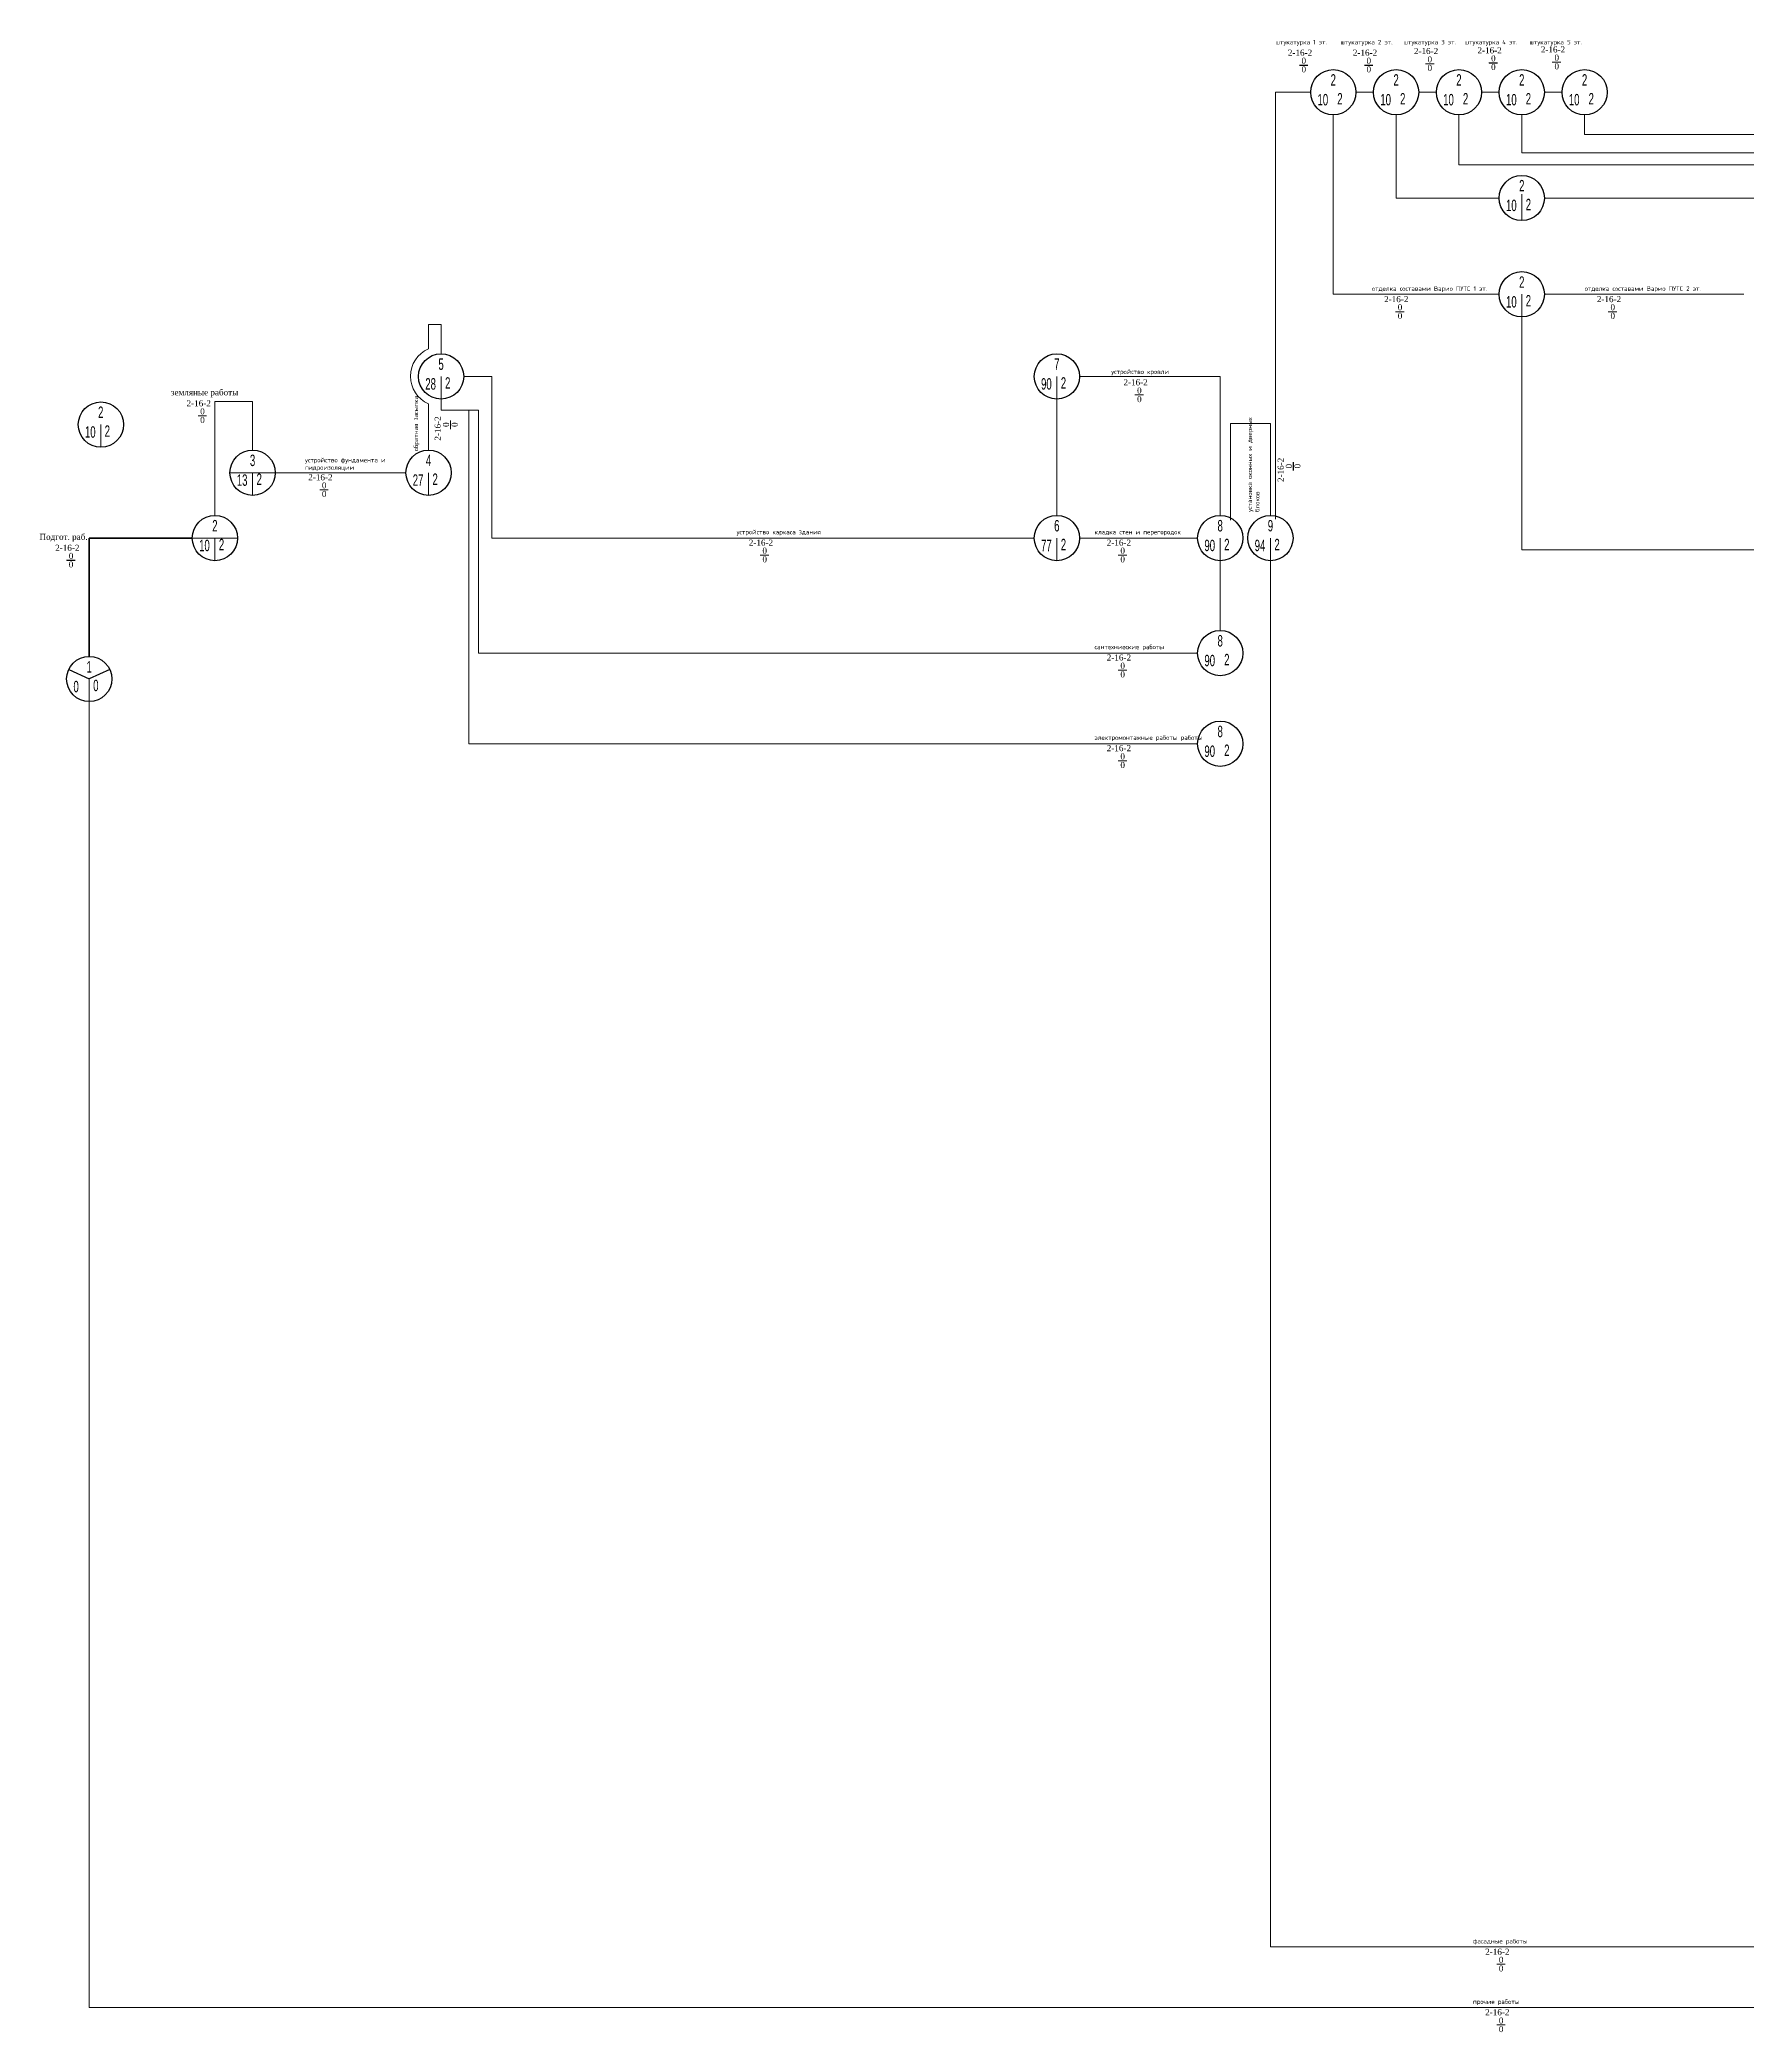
# Model space of a CAD drawing. Header units: millimetres. Extents: x 545956 to 559840, y 1708517 to 1711661.
# Drawn here: x 557257 to 558208, y 1709226 to 1710336 of the extents above; entities that cross this region are included whole.
import ezdxf

# ---------------------------------------------------------------- set-up
doc = ezdxf.new("R2010")
doc.units = ezdxf.units.MM
doc.header["$LTSCALE"] = 5
doc.layers.get('0').update_dxf_attribs({"lineweight": 30})
doc.layers.add('Тонкая', color=250, linetype='Continuous', lineweight=5)
doc.styles.add('5-0.6', font='arial.ttf', dxfattribs={"height": 5})
doc.styles.get("Standard").update_dxf_attribs({"font": 'isocpeur.ttf'})
doc.styles.add('Римский -1.', font='times.ttf')

msp = doc.modelspace()

# ---------------------------------------------------------------- linework, layer by layer
at = {"color": 0, "lineweight": -2}
for p in [(557273.3, 1709985.2), (557296, 1709985.2)]:
    msp.add_line(p, (557284.6, 1709979.9), dxfattribs=at)
for centre in [(557977.6, 1710306.7), (557977.6, 1710306.7), (557977.6, 1710306.7), (558012.6, 1710306.7), (558012.6, 1710306.7), (558012.6, 1710306.7), (558047.6, 1710306.7), (558047.6, 1710306.7), (558047.6, 1710306.7), (558082.6, 1710306.7), (558082.6, 1710306.7), (558082.6, 1710306.7), (558117.6, 1710306.7), (558117.6, 1710306.7), (558117.6, 1710306.7), (558082.6, 1710247.8), (558082.6, 1710247.8), (558082.6, 1710247.8), (558082.6, 1710194.2), (558082.6, 1710194.2), (558082.6, 1710194.2), (557480.6, 1710148.4), (557480.6, 1710148.4), (557480.6, 1710148.4), (557823.6, 1710148.4), (557823.6, 1710148.4), (557823.6, 1710148.4), (557291.1, 1710121.6), (557291.1, 1710121.6), (557291.1, 1710121.6), (557375.6, 1710094.8), (557375.6, 1710094.8), (557375.6, 1710094.8), (557473.6, 1710094.8), (557473.6, 1710094.8), (557473.6, 1710094.8), (557354.6, 1710058.4), (557354.6, 1710058.4), (557354.6, 1710058.4), (557823.6, 1710058.4), (557823.6, 1710058.4), (557823.6, 1710058.4), (557914.6, 1710058.4), (557914.6, 1710058.4), (557914.6, 1710058.4), (557942.6, 1710058.4), (557942.6, 1710058.4), (557942.6, 1710058.4), (557914.6, 1709994.3), (557914.6, 1709994.3), (557914.6, 1709994.3), (557284.6, 1709979.9), (557284.6, 1709979.9), (557284.6, 1709979.9), (557914.6, 1709943.8), (557914.6, 1709943.8), (557914.6, 1709943.8)]:
    msp.add_circle(centre, 12.6, dxfattribs=at)
at = {"layer": 'Тонкая', "ltscale": 0.2}
for p, q in [((557958.7, 1710321.8), (557963.4, 1710321.8)), ((557958.7, 1710321.8), (557963.4, 1710321.8)), ((557958.8, 1710321.7), (557963.4, 1710321.7)), ((557958.8, 1710321.7), (557963.4, 1710321.7)), ((557994.9, 1710321.8), (557999.6, 1710321.8)), ((557994.9, 1710321.8), (557999.6, 1710321.8)), ((557995, 1710321.7), (557999.7, 1710321.7)), ((557995, 1710321.7), (557999.7, 1710321.7)), ((558028.9, 1710322.6), (558033.6, 1710322.6)), ((558028.9, 1710322.6), (558033.6, 1710322.6)), ((558029, 1710322.6), (558033.7, 1710322.6)), ((558029, 1710322.6), (558033.7, 1710322.6)), ((558064.3, 1710323.1), (558069, 1710323.1)), ((558064.3, 1710323.1), (558069, 1710323.1)), ((558064.4, 1710323), (558069, 1710323)), ((558064.4, 1710323), (558069, 1710323)), ((558099.6, 1710323.5), (558104.3, 1710323.5)), ((558099.6, 1710323.5), (558104.3, 1710323.5)), ((558099.7, 1710323.5), (558104.4, 1710323.5)), ((558099.7, 1710323.5), (558104.4, 1710323.5)), ((558012.3, 1710184.5), (558017, 1710184.5)), ((558012.3, 1710184.5), (558017, 1710184.5)), ((558012.4, 1710184.4), (558017, 1710184.4)), ((558012.4, 1710184.4), (558017, 1710184.4)), ((558130.8, 1710184.5), (558135.5, 1710184.5)), ((558130.8, 1710184.5), (558135.5, 1710184.5)), ((558130.9, 1710184.4), (558135.5, 1710184.4)), ((558130.9, 1710184.4), (558135.5, 1710184.4)), ((557867.1, 1710138.1), (557871.8, 1710138.1)), ((557867.1, 1710138.1), (557871.7, 1710138.1)), ((557867.1, 1710138.1), (557871.8, 1710138.1)), ((557867.1, 1710138.1), (557871.7, 1710138.1)), ((557345.2, 1710126.5), (557349.8, 1710126.5)), ((557345.2, 1710126.4), (557349.9, 1710126.4)), ((557485.8, 1710119.1), (557485.8, 1710123.8)), ((557485.8, 1710119.1), (557485.8, 1710123.7)), ((557955.3, 1710096), (557955.3, 1710100.7)), ((557955.4, 1710096.1), (557955.4, 1710100.7)), ((557413, 1710085.3), (557417.6, 1710085.3)), ((557413, 1710085.2), (557417.7, 1710085.2)), ((557272, 1710046), (557276.7, 1710046)), ((557272.1, 1710045.9), (557276.7, 1710045.9)), ((557658.4, 1710048.9), (557663.1, 1710048.9)), ((557658.4, 1710048.9), (557663.1, 1710048.9)), ((557658.5, 1710048.8), (557663.1, 1710048.8)), ((557658.5, 1710048.8), (557663.1, 1710048.8)), ((557857.8, 1710048.9), (557862.4, 1710048.9)), ((557857.8, 1710048.9), (557862.4, 1710048.9)), ((557857.8, 1710048.8), (557862.5, 1710048.8)), ((557857.8, 1710048.8), (557862.5, 1710048.8)), ((557857.8, 1709984.8), (557862.5, 1709984.8)), ((557857.8, 1709984.8), (557862.4, 1709984.8)), ((557857.8, 1709984.8), (557862.5, 1709984.8)), ((557857.8, 1709984.8), (557862.4, 1709984.8)), ((557857.8, 1709934.3), (557862.5, 1709934.3)), ((557857.8, 1709934.3), (557862.4, 1709934.3)), ((557857.8, 1709934.3), (557862.5, 1709934.3)), ((557857.8, 1709934.3), (557862.4, 1709934.3)), ((558068.6, 1709264), (558073.3, 1709264)), ((558068.6, 1709230.2), (558073.3, 1709230.2))]:
    msp.add_line(p, q, dxfattribs=at)
at = {"layer": 'Тонкая', "linetype": 'ByBlock', "ltscale": 0.2}
for p, q in [((557945.4, 1710069), (557945.4, 1710306.7)), ((557945.4, 1710306.7), (557965.1, 1710306.7)), ((557990.2, 1710306.7), (558000.1, 1710306.7)), ((558025.2, 1710306.7), (558035.1, 1710306.7)), ((558060.2, 1710306.7), (558070.1, 1710306.7)), ((558095.2, 1710306.7), (558105.1, 1710306.7)), ((557977.6, 1710294.2), (557977.6, 1710194.2)), ((558012.6, 1710294.2), (558012.6, 1710247.8)), ((558047.6, 1710294.2), (558047.6, 1710266.2)), ((558082.6, 1710294.2), (558082.6, 1710272.9)), ((558117.6, 1710294.2), (558117.6, 1710283.2)), ((558117.6, 1710283.2), (558489.7, 1710283.2)), ((558047.6, 1710266.2), (558350.1, 1710266.2)), ((558082.6, 1710272.9), (558346.9, 1710272.9)), ((558012.6, 1710247.8), (558070.1, 1710247.8)), ((558082.6, 1710249.9), (558082.6, 1710235.3)), ((558095.2, 1710247.8), (558222.6, 1710247.8)), ((557977.6, 1710194.2), (558070.1, 1710194.2)), ((558013.8, 1710194.2), (558070.1, 1710194.2)), ((558082.6, 1710194.2), (558082.6, 1710181.6)), ((558095.2, 1710194.2), (558206.2, 1710194.2)), ((557473.6, 1710163.8), (557473.6, 1710177.3)), ((557473.6, 1710177.3), (557480.6, 1710177.3)), ((557480.6, 1710177.3), (557480.6, 1710161)), ((557480.6, 1710161), (557480.6, 1710177.3)), ((558082.6, 1710181.6), (558082.6, 1710051.8)), ((557480.6, 1710148.4), (557480.6, 1710135.9)), ((557493.2, 1710148.4), (557508.9, 1710148.4)), ((557508.9, 1710148.4), (557508.9, 1710058.4)), ((557823.6, 1710071), (557823.6, 1710148.4)), ((557823.6, 1710148.4), (557823.6, 1710135.9)), ((557836.2, 1710148.4), (557914.6, 1710148.4)), ((557914.6, 1710148.4), (557914.6, 1710071)), ((557354.6, 1710134.5), (557375.6, 1710134.5)), ((557354.6, 1710134.5), (557354.6, 1710071)), ((557375.6, 1710134.5), (557375.6, 1710107.4)), ((557473.6, 1710107.4), (557473.6, 1710133.2)), ((557480.6, 1710135.9), (557480.6, 1710129.6)), ((557823.6, 1710135.9), (557823.6, 1710071)), ((557291.1, 1710121.6), (557291.1, 1710109.1)), ((557480.6, 1710129.6), (557501.4, 1710129.6)), ((557496, 1710129.6), (557496, 1709943.8)), ((557501.4, 1710129.6), (557501.4, 1709994.3)), ((557920.3, 1710068.3), (557920.3, 1710122.2)), ((557920.3, 1710122.2), (557942.6, 1710122.2)), ((557942.6, 1710122.2), (557942.6, 1710071)), ((557363.1, 1710094.8), (557388.2, 1710094.8)), ((557375.6, 1710094.8), (557375.6, 1710082.2)), ((557388.2, 1710094.8), (557461.1, 1710094.8)), ((557473.6, 1710094.8), (557473.6, 1710082.2)), ((557342.1, 1710058.4), (557367.2, 1710058.4)), ((557354.6, 1710058.4), (557354.6, 1710045.9)), ((557508.9, 1710058.4), (557811.1, 1710058.4)), ((557823.6, 1710058.4), (557823.6, 1710045.9)), ((557836.2, 1710058.4), (557902.1, 1710058.4)), ((557914.6, 1710058.4), (557914.6, 1710045.9)), ((557942.6, 1710058.4), (557942.6, 1710045.9)), ((557914.6, 1710045.9), (557914.6, 1710006.9)), ((557942.6, 1710045.9), (557942.6, 1709273.7)), ((558082.6, 1710051.8), (558490.1, 1710051.8)), ((557501.4, 1709994.3), (557902.1, 1709994.3)), ((557284.6, 1709979.9), (557284.6, 1709967.3)), ((557284.6, 1709967.3), (557284.6, 1709239.9)), ((557496, 1709943.8), (557902.1, 1709943.8)), ((559525.7, 1709273.7), (557942.6, 1709273.7)), ((557284.6, 1709239.9), (559827.5, 1709239.9))]:
    msp.add_line(p, q, dxfattribs=at)
at = {"layer": 'Тонкая', "linetype": 'ByBlock', "lineweight": 70, "ltscale": 0.2}
for p, q in [((557284.6, 1709992.4), (557284.6, 1710058.4)), ((557284.6, 1710058.4), (557342.1, 1710058.4))]:
    msp.add_line(p, q, dxfattribs=at)
at = {"layer": 'Тонкая', "linetype": 'ByBlock', "ltscale": 0.2}
msp.add_arc((557480.1, 1710148.5), 16.6, 113.057, 246.943, dxfattribs=at)

# ---------------------------------------------------------------- texts
at = {"color": 0, "lineweight": -2, "style": '5-0.6', "width": 0.6}
for s, p in [('2', (557976.1, 1710310.4)), ('2', (558011.1, 1710310.4)), ('2', (558046.1, 1710310.4)), ('2', (558081.1, 1710310.4)), ('2', (558116.1, 1710310.4)), ('10', (557968.8, 1710299.4)), ('2', (557979.8, 1710299.9)), ('10', (558003.8, 1710299.4)), ('2', (558014.8, 1710299.9)), ('10', (558038.8, 1710299.4)), ('2', (558049.8, 1710299.9)), ('10', (558073.8, 1710299.4)), ('2', (558084.8, 1710299.9)), ('10', (558108.8, 1710299.4)), ('2', (558119.8, 1710299.9)), ('2', (558081.1, 1710251.5)), ('10', (558073.8, 1710240.5)), ('2', (558084.8, 1710241)), ('2', (558081.1, 1710197.8)), ('10', (558073.8, 1710186.8)), ('2', (558084.8, 1710187.4)), ('5', (557479.1, 1710152.1)), ('7', (557822.1, 1710152.1)), ('28', (557471.8, 1710141.1)), ('2', (557482.8, 1710141.6)), ('90', (557814.8, 1710141.1)), ('2', (557825.8, 1710141.6)), ('2', (557289.5, 1710125.3)), ('2', (557293.2, 1710114.8)), ('10', (557282.2, 1710114.3)), ('3', (557374.1, 1710098.5)), ('4', (557472.1, 1710098.5)), ('13', (557366.8, 1710087.5)), ('2', (557377.8, 1710088)), ('27', (557464.8, 1710087.5)), ('2', (557475.8, 1710088)), ('2', (557353.1, 1710062.1)), ('6', (557822.1, 1710062.1)), ('8', (557913.1, 1710062.1)), ('9', (557941.1, 1710062.1)), ('10', (557345.8, 1710051.1)), ('2', (557356.8, 1710051.6)), ('77', (557814.8, 1710051.1)), ('2', (557825.8, 1710051.6)), ('90', (557905.8, 1710051.1)), ('2', (557916.8, 1710051.6)), ('94', (557933.8, 1710051.1)), ('2', (557944.8, 1710051.6)), ('8', (557913.1, 1709998)), ('1', (557283.1, 1709983.5)), ('90', (557905.8, 1709987)), ('2', (557916.8, 1709987.5)), ('0', (557275.8, 1709972.5)), ('0', (557286.8, 1709973.1)), ('8', (557913.1, 1709947.5)), ('2', (557916.8, 1709937)), ('90', (557905.8, 1709936.5))]:
    msp.add_text(s, height=6.37, dxfattribs=at).set_placement(p)
at = {"layer": 'Тонкая', "lineweight": -2, "style": 'Римский -1.'}
for s, p in [('2-16-2', (558057.9, 1710328.4)), ('2-16-2', (558093.2, 1710328.9)), ('2-16-2', (557952.3, 1710327.1)), ('0', (557959.9, 1710322.6)), ('0', (557959.9, 1710322.6)), ('0', (557959.9, 1710317.8)), ('0', (557959.9, 1710317.8)), ('2-16-2', (557988.5, 1710327.1)), ('0', (557996.1, 1710322.6)), ('0', (557996.1, 1710322.6)), ('0', (557996.1, 1710317.8)), ('0', (557996.1, 1710317.8)), ('2-16-2', (558022.5, 1710328)), ('0', (558030.1, 1710323.4)), ('0', (558030.1, 1710323.4)), ('0', (558030.1, 1710318.6)), ('0', (558030.1, 1710318.6)), ('0', (558065.5, 1710323.9)), ('0', (558065.5, 1710323.9)), ('0', (558065.5, 1710319.1)), ('0', (558065.5, 1710319.1)), ('0', (558100.8, 1710324.3)), ('0', (558100.8, 1710324.3)), ('0', (558100.8, 1710319.5)), ('0', (558100.8, 1710319.5)), ('2-16-2', (558005.9, 1710189.8)), ('0', (558013.5, 1710185.3)), ('0', (558013.5, 1710185.3)), ('2-16-2', (558124.4, 1710189.8)), ('0', (558132, 1710185.3)), ('0', (558132, 1710185.3)), ('0', (558013.5, 1710180.5)), ('0', (558013.5, 1710180.5)), ('0', (558132, 1710180.5)), ('0', (558132, 1710180.5)), ('2-16-2', (557860.7, 1710143.5)), ('земляные работы', (557330.1, 1710137.9)), ('2-16-2', (557338.8, 1710131.8)), ('0', (557868.3, 1710138.9)), ('0', (557868.3, 1710138.9)), ('0', (557868.3, 1710134.1)), ('0', (557868.3, 1710134.1)), ('0', (557346.4, 1710127.3)), ('0', (557346.4, 1710122.5)), ('2-16-2', (557406.6, 1710090.6)), ('0', (557414.2, 1710086.1)), ('0', (557414.2, 1710081.3)), ('Подгот. раб.', (557256.9, 1710057.4)), ('2-16-2', (557265.6, 1710051.3)), ('2-16-2', (557652, 1710054.2)), ('2-16-2', (557652, 1710054.2)), ('2-16-2', (557851.4, 1710054.2)), ('2-16-2', (557851.4, 1710054.2)), ('0', (557273.2, 1710046.8)), ('0', (557273.2, 1710042)), ('0', (557659.6, 1710049.7)), ('0', (557659.6, 1710049.7)), ('0', (557659.6, 1710044.9)), ('0', (557659.6, 1710044.9)), ('0', (557859, 1710049.7)), ('0', (557859, 1710049.7)), ('0', (557859, 1710044.9)), ('0', (557859, 1710044.9)), ('2-16-2', (557851.4, 1709990.2)), ('2-16-2', (557851.4, 1709990.2)), ('0', (557859, 1709985.6)), ('0', (557859, 1709985.6)), ('0', (557859, 1709980.8)), ('0', (557859, 1709980.8)), ('2-16-2', (557851.4, 1709939.7)), ('2-16-2', (557851.4, 1709939.7)), ('0', (557859, 1709935.1)), ('0', (557859, 1709935.1)), ('0', (557859, 1709930.3)), ('0', (557859, 1709930.3)), ('2-16-2', (558062.2, 1709269.3)), ('0', (558069.8, 1709264.8)), ('0', (558069.8, 1709260)), ('2-16-2', (558062.2, 1709235.6)), ('0', (558069.8, 1709231)), ('0', (558069.8, 1709226.2))]:
    msp.add_text(s, height=3.36, dxfattribs=at).set_placement(p)
for s, p in [('2-16-2', (557480.4, 1710112.7)), ('0', (557485, 1710120.3)), ('0', (557489.8, 1710120.3)), ('2-16-2', (557950, 1710089.6)), ('0', (557954.5, 1710097.2)), ('0', (557959.3, 1710097.2))]:
    msp.add_text(s, height=3.36, rotation=90, dxfattribs=at).set_placement(p)
at = {"layer": 'Тонкая', "linetype": 'ByBlock', "ltscale": 0.2, "char_height": 2.5, "attachment_point": 1}
for s, width, insert in [('{\\C0;штукатурка 1 эт.}', 53.989, (557945.5, 1710335.9)), ('{\\C0;штукатурка 2 эт.}', 53.989, (557981.6, 1710335.9)), ('{\\C0;штукатурка 3 эт.}', 53.989, (558016.8, 1710335.9)), ('{\\C0;штукатурка 4 эт.}', 53.989, (558050.8, 1710335.9)), ('{\\C0;штукатурка 5 эт.}', 53.989, (558086.9, 1710335.9)), ('{\\C0;отделка составами Варио ПУТС 1 эт.}', 59.987, (557999.1, 1710198.6)), ('{\\C0;отделка составами Варио ПУТС 2 эт.}', 62.022, (558117.6, 1710198.6)), ('{\\C0;устройство кровли}', 53.989, (557853.9, 1710152.3)), ('{\\C0;устройство фундамента и\\Pгидроизоляции}', 53.989, (557404.8, 1710103.1)), ('{\\C0;устройство каркаса здания}', 53.989, (557645.2, 1710063)), ('{\\C0;кладка стен и перегородок}', 53.989, (557844.6, 1710063)), ('{\\C0;сантехниеские работы}', 53.989, (557844.6, 1709999)), ('{\\C0;электромонтажные работы работы}', 62.677, (557844.6, 1709948.5)), ('{\\C0;фасадные работы}', 62.022, (558055.4, 1709278.1)), ('{\\C0;прочие работы}', 62.022, (558055.4, 1709244.4))]:
    msp.add_mtext_dynamic_manual_height_columns(s, width=width, gutter_width=12.5, heights=[0], dxfattribs=dict(at, insert=insert))
at = {"layer": 'Тонкая', "linetype": 'ByBlock', "ltscale": 0.2, "char_height": 2.5, "attachment_point": 1, "rotation": 90}
for s, insert in [('{\\C0;обратная засыпка}', (557465.3, 1710106.8)), ('{\\C0;установка оконных и дверных блоков}', (557929.8, 1710073))]:
    msp.add_mtext_dynamic_manual_height_columns(s, width=53.989, gutter_width=12.5, heights=[0], dxfattribs=dict(at, insert=insert))

doc.saveas('drawing.dxf')
